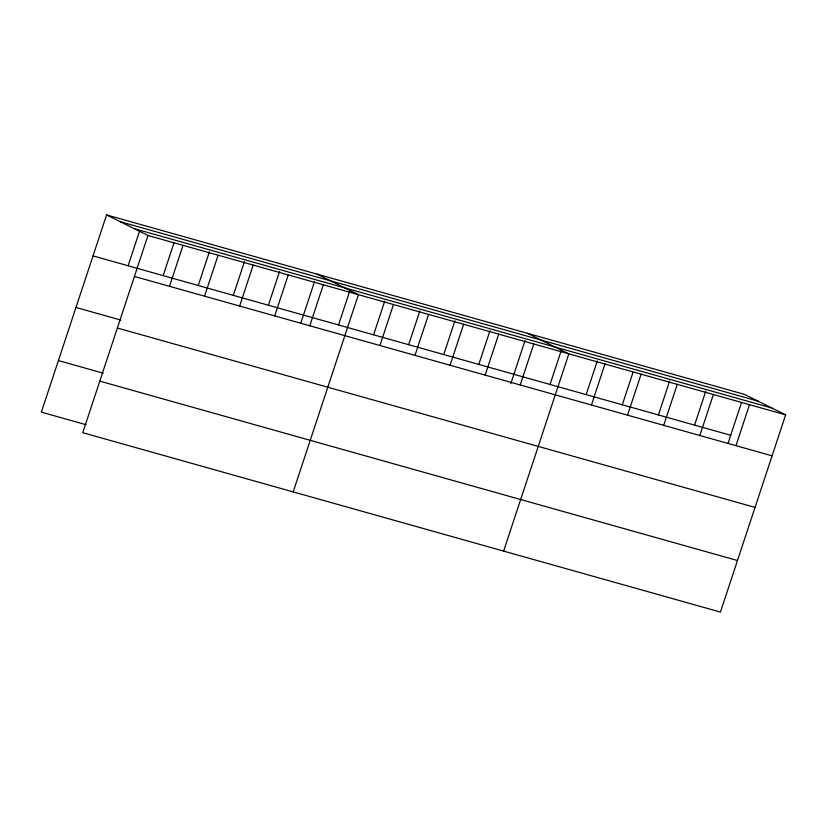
<?xml version="1.0" encoding="UTF-8"?>
<svg xmlns="http://www.w3.org/2000/svg" width="827" height="827" viewBox="0 0 827 827"><rect width="100%" height="100%" fill="white"/><g stroke="black" fill="none" stroke-linecap="round" stroke-linejoin="round"><path stroke-width="1.24" d="M106.58 214.917L147.971 235.468L82.752 432.697L720.42 612.083L785.65 414.854L744.248 394.303L106.58 214.917L41.35 412.146L86.101 424.727M128.102 265.756L139.66 230.805M163.167 275.618L173.928 243.086M169.494 286.307L183.046 245.33M198.242 285.491L209.407 251.749M204.569 296.169L218.121 255.202M233.317 295.353L244.472 261.611M239.644 306.042L253.196 265.064M268.382 305.225L279.547 271.483M274.709 315.904L288.261 274.936M300.749 323.295L314.622 281.345M309.784 325.776L323.336 284.798M338.532 324.959L349.687 291.207M293.182 491.889L358.411 294.66L317.01 274.109M373.597 334.821L384.762 301.08M379.924 345.51L393.476 304.532M408.672 344.694L419.837 310.942M414.999 355.372L428.551 314.394M443.748 354.556L454.902 320.814M450.074 365.245L463.627 324.267M478.823 364.418L489.977 330.676M485.149 375.107L498.691 334.129M510.786 383.666L525.052 340.548M520.214 384.968L533.766 344.001M550.027 384.452L561.182 350.71M503.612 551.092L568.842 353.863L527.44 333.312M586.157 394.624L597.321 360.872M591.429 405.003L604.971 364.035M622.297 404.785L633.058 372.243M627.559 415.175L641.111 374.197M658.426 414.947L669.591 381.206M663.699 425.336L677.241 384.359M694.566 425.119L705.72 391.378M699.828 435.498L713.381 394.531M727.987 443.489L741.457 402.739M735.968 445.67L749.51 404.692M120.235 221.698L757.914 401.085M134.315 228.686L771.984 408.073M147.971 235.468L785.65 414.854M93.027 255.894L730.696 435.281M134.429 276.445L772.098 455.832M75.97 307.458L120.721 320.039M117.372 328.009L755.041 507.396M58.407 360.582L103.148 373.163M99.798 381.133L737.477 560.52"/></g></svg>
